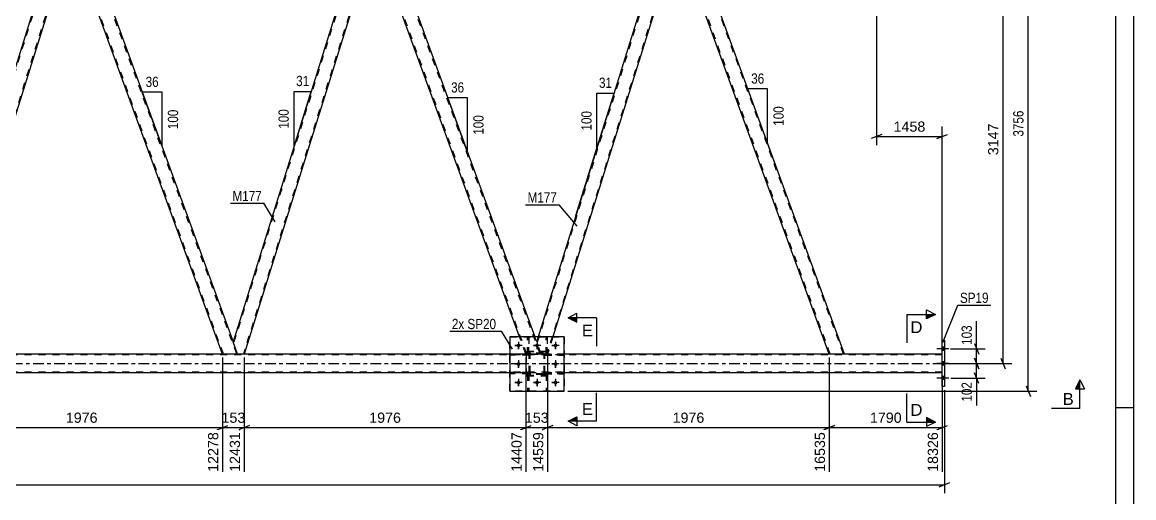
# Model space of a CAD drawing. Header units: millimetres. Extents: x 0 to 841, y 0 to 594.
# Drawn here: x 529.1 to 841, y 272.7 to 406.3 of the extents above; entities that cross this region are included whole.
import ezdxf

# ---------------------------------------------------------------- set-up
doc = ezdxf.new("R2010")
doc.units = ezdxf.units.MM
doc.linetypes.add('DXK_LINE_DOT2', pattern=[3.9198, 1.9599, -1.9599])
doc.linetypes.add('DXK_LINE_DOT3', pattern=[5.9187, 2.979, -0.9799, 0.9799, -0.9799])
doc.styles.add('Arial', font='ARIAL.TTF', dxfattribs={"height": 0.2})
doc.styles.add('Arial Narrow', font='ARIALN.TTF', dxfattribs={"height": 0.2})

# ---------------------------------------------------------------- blocks, each defined once
blk = doc.blocks.new('Unknown-318892622-1113')
at = {"color": 5, "linetype": 'Continuous'}
for p, q in [((841, 0), (841, 594)), ((836, 5), (836, 589)), ((841, 298), (836, 298))]:
    blk.add_line(p, q, dxfattribs=at)
blk = doc.blocks.new('Part-318892622-4870 - 4655')
at = {"color": 7, "linetype": 'DXK_LINE_DOT2'}
for p, q in [((671.36, 313.04), (665.96, 313.04)), ((665.96, 312.72), (665.96, 313.04)), ((671.36, 312.72), (665.96, 312.72)), ((670.76, 312.72), (670.76, 313.04)), ((671.36, 313.04), (671.36, 312.72))]:
    blk.add_line(p, q, dxfattribs=at)
blk = doc.blocks.new('Part-318892622-4727 - 4655')
at = {"color": 2, "linetype": 'Continuous'}
for p, q in [((624.98, 434.28), (588.28, 316.53)), ((626.3, 434.28), (624.98, 434.28)), ((626.3, 434.28), (627.85, 430.03)), ((627.85, 430.03), (591.39, 313.06)), ((589.54, 313.06), (588.28, 316.53))]:
    blk.add_line(p, q, dxfattribs=at)
at = {"color": 7, "linetype": 'DXK_LINE_DOT2'}
for p, q in [((625.23, 434.28), (588.41, 316.16)), ((627.71, 430.4), (591.14, 313.06)), ((591.39, 313.06), (589.54, 313.06))]:
    blk.add_line(p, q, dxfattribs=at)
blk = doc.blocks.new('Part-318892622-4880 - 4655')
at = {"color": 2, "linetype": 'Continuous'}
for p, q in [((676.11, 317.88), (676.11, 317.88)), ((676.43, 317.88), (676.11, 317.88)), ((676.43, 317.88), (676.43, 317.88))]:
    blk.add_line(p, q, dxfattribs=at)
at = {"color": 7, "linetype": 'DXK_LINE_DOT2'}
for p, q in [((676.11, 313.04), (676.11, 317.88)), ((676.43, 313.04), (676.43, 317.88)), ((676.11, 313.64), (676.43, 313.64)), ((676.43, 313.04), (676.11, 313.04))]:
    blk.add_line(p, q, dxfattribs=at)
blk = doc.blocks.new('Part-318892622-4703 - 4655')
at = {"color": 2, "linetype": 'Continuous'}
for p, q in [((787.26, 303.92), (787.26, 316.92)), ((787.26, 316.92), (787.9, 316.92)), ((787.9, 316.92), (787.9, 303.92)), ((787.9, 303.92), (787.26, 303.92))]:
    blk.add_line(p, q, dxfattribs=at)
blk = doc.blocks.new('Part-318892622-4713 - 4655')
at = {"color": 2, "linetype": 'Continuous'}
for p, q in [((630.56, 434.28), (626.3, 434.28)), ((630.56, 434.28), (672.92, 317.88)), ((668.67, 317.88), (627.85, 430.03))]:
    blk.add_line(p, q, dxfattribs=at)
at = {"color": 7, "linetype": 'DXK_LINE_DOT2'}
for p, q in [((626.3, 434.28), (627.85, 430.03)), ((670.68, 313.06), (626.55, 434.28)), ((626.55, 434.28), (626.57, 434.28)), ((674.42, 313.06), (630.3, 434.28)), ((670.42, 313.06), (668.67, 317.88)), ((674.68, 313.06), (672.92, 317.88)), ((674.68, 313.06), (670.42, 313.06))]:
    blk.add_line(p, q, dxfattribs=at)
blk = doc.blocks.new('Part-318892622-4718 - 4655')
at = {"color": 7, "linetype": 'DXK_LINE_DOT2'}
for p, q in [((715.69, 434.28), (711.43, 434.28)), ((712.98, 430.03), (711.43, 434.28)), ((755.81, 313.06), (711.69, 434.28)), ((759.56, 313.06), (715.44, 434.28)), ((715.84, 433.88), (715.69, 434.28)), ((759.81, 313.06), (755.55, 313.06))]:
    blk.add_line(p, q, dxfattribs=at)
at = {"color": 2, "linetype": 'Continuous'}
for p, q in [((759.81, 313.06), (715.84, 433.88)), ((755.55, 313.06), (712.98, 430.03))]:
    blk.add_line(p, q, dxfattribs=at)
blk = doc.blocks.new('Part-318892622-4732 - 4655')
at = {"color": 7, "linetype": 'DXK_LINE_DOT2'}
for p, q in [((710.37, 434.28), (673.55, 316.16)), ((710.43, 434.28), (710.41, 434.28)), ((710.41, 434.28), (710.44, 434.28)), ((711.43, 434.28), (710.41, 434.28)), ((711.58, 433.88), (711.43, 434.28)), ((712.85, 430.4), (676.27, 313.06)), ((673.83, 317.88), (673.41, 316.53)), ((674.68, 313.06), (673.41, 316.53)), ((678.02, 317.88), (676.52, 313.06)), ((676.52, 313.06), (674.68, 313.06))]:
    blk.add_line(p, q, dxfattribs=at)
at = {"color": 2, "linetype": 'Continuous'}
for p, q in [((710.12, 434.28), (673.83, 317.88)), ((710.15, 434.28), (710.12, 434.28)), ((710.41, 434.28), (710.15, 434.28)), ((711.58, 433.88), (712.98, 430.03)), ((712.98, 430.03), (678.02, 317.88))]:
    blk.add_line(p, q, dxfattribs=at)
blk = doc.blocks.new('Part-318892622-4868 - 4655')
at = {"color": 7, "linetype": 'DXK_LINE_DOT2'}
for p, q in [((681.16, 307.84), (675.76, 307.84)), ((675.76, 307.84), (675.76, 307.52)), ((675.76, 307.52), (681.16, 307.52)), ((676.36, 307.52), (676.36, 307.84)), ((681.16, 307.52), (681.16, 307.84))]:
    blk.add_line(p, q, dxfattribs=at)
blk = doc.blocks.new('Part-318892622-4866 - 4655')
at = {"color": 7, "linetype": 'DXK_LINE_DOT2'}
for p, q in [((671.36, 307.84), (665.96, 307.84)), ((665.96, 307.84), (665.96, 307.52)), ((671.36, 307.52), (665.96, 307.52)), ((670.76, 307.52), (670.76, 307.84)), ((671.36, 307.52), (671.36, 307.84))]:
    blk.add_line(p, q, dxfattribs=at)
blk = doc.blocks.new('Part-318892622-4764 - 4655')
at = {"color": 7, "linetype": 'DXK_LINE_DOT2'}
for p, q in [((540.1, 434.28), (503.28, 316.16)), ((542.58, 430.4), (506, 313.06)), ((503.56, 317.88), (503.15, 316.53)), ((504.41, 313.06), (503.15, 316.53)), ((507.75, 317.88), (506.25, 313.06)), ((506.25, 313.06), (504.41, 313.06))]:
    blk.add_line(p, q, dxfattribs=at)
at = {"color": 2, "linetype": 'Continuous'}
for p, q in [((539.85, 434.28), (503.56, 317.88)), ((541.17, 434.28), (539.85, 434.28)), ((542.71, 430.03), (541.17, 434.28)), ((542.71, 430.03), (507.75, 317.88))]:
    blk.add_line(p, q, dxfattribs=at)
blk = doc.blocks.new('Part-318892622-4806 - 4655')
at = {"color": 2, "linetype": 'Continuous'}
for p, q in [((545.42, 434.28), (541.17, 434.28)), ((545.42, 434.28), (588.28, 316.53)), ((585.29, 313.06), (542.71, 430.03))]:
    blk.add_line(p, q, dxfattribs=at)
at = {"color": 7, "linetype": 'DXK_LINE_DOT2'}
for p, q in [((541.17, 434.28), (542.71, 430.03)), ((585.54, 313.06), (541.42, 434.28)), ((541.42, 434.28), (541.44, 434.28)), ((589.29, 313.06), (545.17, 434.28)), ((589.54, 313.06), (588.28, 316.53)), ((589.54, 313.06), (585.29, 313.06))]:
    blk.add_line(p, q, dxfattribs=at)
blk = doc.blocks.new('Bolt-318892622-4811 - 4655')
at = {"color": 1, "linetype": 'Continuous'}
for p, q in [((667.32, 315.48), (668.01, 315.48)), ((668.36, 316.52), (668.36, 315.83)), ((668.36, 314.44), (668.36, 315.13)), ((669.4, 315.48), (668.71, 315.48)), ((672.52, 315.48), (673.21, 315.48)), ((673.56, 316.52), (673.56, 315.83)), ((673.56, 314.44), (673.56, 315.13)), ((674.6, 315.48), (673.91, 315.48)), ((677.72, 315.48), (678.41, 315.48)), ((678.76, 316.52), (678.76, 315.83)), ((678.76, 314.44), (678.76, 315.13)), ((679.8, 315.48), (679.11, 315.48)), ((667.32, 310.28), (668.01, 310.28)), ((668.36, 311.32), (668.36, 310.63)), ((668.36, 309.24), (668.36, 309.93)), ((669.4, 310.28), (668.71, 310.28)), ((677.72, 310.28), (678.41, 310.28)), ((678.76, 311.32), (678.76, 310.63)), ((678.76, 309.24), (678.76, 309.93)), ((679.8, 310.28), (679.11, 310.28)), ((668.36, 306.12), (668.36, 305.43)), ((673.56, 306.12), (673.56, 305.43)), ((678.76, 306.12), (678.76, 305.43)), ((667.32, 305.08), (668.01, 305.08)), ((668.36, 304.04), (668.36, 304.73)), ((669.4, 305.08), (668.71, 305.08)), ((672.52, 305.08), (673.21, 305.08)), ((673.56, 304.04), (673.56, 304.73)), ((674.6, 305.08), (673.91, 305.08)), ((677.72, 305.08), (678.41, 305.08)), ((678.76, 304.04), (678.76, 304.73)), ((679.8, 305.08), (679.11, 305.08))]:
    blk.add_line(p, q, dxfattribs=at)
blk = doc.blocks.new('Bolt-318892622-4812 - 4655')
at = {"linetype": 'Continuous'}
for points in [[(668.88, 315.48, -1), (667.84, 315.48, -1)], [(674.08, 315.48, -1), (673.04, 315.48, -1)], [(679.28, 315.48, -1), (678.24, 315.48, -1)], [(668.88, 310.28, -1), (667.84, 310.28, -1)], [(679.28, 310.28, -1), (678.24, 310.28, -1)], [(668.88, 305.08, -1), (667.84, 305.08, -1)], [(674.08, 305.08, -1), (673.04, 305.08, -1)], [(679.28, 305.08, -1), (678.24, 305.08, -1)]]:
    blk.add_hatch(color=1, dxfattribs=at).paths.add_polyline_path(points)
at = {"color": 1, "linetype": 'Continuous'}
for p, q in [((669.4, 315.48), (667.32, 315.48)), ((668.36, 316.52), (668.36, 314.44)), ((674.6, 315.48), (672.52, 315.48)), ((673.56, 316.52), (673.56, 314.44)), ((679.8, 315.48), (677.72, 315.48)), ((678.76, 316.52), (678.76, 314.44)), ((669.4, 310.28), (667.32, 310.28)), ((668.36, 311.32), (668.36, 309.24)), ((679.8, 310.28), (677.72, 310.28)), ((678.76, 311.32), (678.76, 309.24)), ((668.36, 306.12), (668.36, 304.04)), ((673.56, 306.12), (673.56, 304.04)), ((678.76, 306.12), (678.76, 304.04)), ((669.4, 305.08), (667.32, 305.08)), ((674.6, 305.08), (672.52, 305.08)), ((679.8, 305.08), (677.72, 305.08))]:
    blk.add_line(p, q, dxfattribs=at)
blk = doc.blocks.new('Part-318892622-4832 - 4655')
at = {"color": 7, "linetype": 'DXK_LINE_DOT2'}
for p, q in [((671.36, 312.8), (671.4, 312.98)), ((671.4, 312.98), (671.36, 312.8)), ((671.36, 307.76), (671.36, 312.8)), ((671.6, 312.8), (671.62, 312.89)), ((671.6, 307.76), (671.6, 312.8)), ((671.62, 312.89), (671.67, 312.97)), ((671.66, 313.24), (671.84, 313.28)), ((671.84, 313.28), (671.66, 313.24)), ((671.67, 312.97), (671.75, 313.02)), ((671.75, 313.02), (671.84, 313.04)), ((675.28, 313.28), (671.84, 313.28)), ((671.84, 313.04), (675.28, 313.04)), ((675.28, 313.28), (675.46, 313.24)), ((675.46, 313.24), (675.28, 313.28)), ((675.28, 313.04), (675.37, 313.02)), ((675.37, 313.02), (675.45, 312.97)), ((675.45, 312.97), (675.5, 312.89)), ((675.5, 312.89), (675.52, 312.8)), ((675.52, 307.76), (675.52, 312.8)), ((675.72, 312.98), (675.76, 312.8)), ((675.76, 312.8), (675.72, 312.98)), ((675.76, 307.76), (675.76, 312.8)), ((671.4, 307.58), (671.36, 307.76)), ((671.36, 307.76), (671.4, 307.58)), ((671.62, 307.67), (671.6, 307.76)), ((671.67, 307.59), (671.62, 307.67)), ((671.84, 307.28), (671.66, 307.32)), ((671.66, 307.32), (671.84, 307.28)), ((671.75, 307.54), (671.67, 307.59)), ((671.84, 307.52), (671.75, 307.54)), ((675.28, 307.52), (671.84, 307.52)), ((675.28, 307.28), (671.84, 307.28)), ((675.37, 307.54), (675.28, 307.52)), ((675.46, 307.32), (675.28, 307.28)), ((675.28, 307.28), (675.46, 307.32)), ((675.45, 307.59), (675.37, 307.54)), ((675.5, 307.67), (675.45, 307.59)), ((675.52, 307.76), (675.5, 307.67)), ((675.76, 307.76), (675.72, 307.58)), ((675.72, 307.58), (675.76, 307.76))]:
    blk.add_line(p, q, dxfattribs=at)
at = {"color": 7, "linetype": 'DXK_LINE_DOT3'}
blk.add_line((673.56, 310.28), (673.56, 310.28), dxfattribs=at)
at = {"color": 7, "linetype": 'DXK_LINE_DOT2'}
for centre, start, end in [((671.84, 312.8), 112.5, 157.5), ((671.84, 312.8), 112.5, 157.5), ((675.28, 312.8), 22.5, 67.5), ((675.28, 312.8), 22.5, 67.5), ((671.84, 307.76), 202.5, 247.5), ((671.84, 307.76), 202.5, 247.5), ((675.28, 307.76), 292.5, 337.5), ((675.28, 307.76), 292.5, 337.5)]:
    blk.add_arc(centre, 0.48, start, end, dxfattribs=at)
blk = doc.blocks.new('Part-318892622-4838 - 4655')
at = {"color": 7, "linetype": 'DXK_LINE_DOT2'}
for p, q in [((676.56, 313.81), (670.56, 313.81)), ((670.56, 307.01), (670.56, 313.81)), ((676.56, 307.01), (676.56, 313.81)), ((676.56, 307.01), (670.56, 307.01))]:
    blk.add_line(p, q, dxfattribs=at)
blk = doc.blocks.new('Part-318892622-4839 - 4655')
at = {"color": 7, "linetype": 'DXK_LINE_DOT2'}
for p, q in [((671.36, 312.8), (671.37, 312.82)), ((671.37, 312.82), (671.36, 312.8)), ((671.36, 307.76), (671.36, 312.8)), ((671.37, 312.82), (671.4, 312.98)), ((671.4, 312.98), (671.37, 312.82)), ((671.6, 312.8), (671.62, 312.89)), ((671.61, 312.82), (671.6, 312.8)), ((671.6, 307.76), (671.6, 312.8)), ((671.62, 312.89), (671.67, 312.97)), ((671.66, 313.24), (671.84, 313.28)), ((671.84, 313.28), (671.66, 313.24)), ((671.67, 312.97), (671.75, 313.02)), ((671.75, 313.02), (671.84, 313.04)), ((675.28, 313.28), (671.84, 313.28)), ((671.84, 313.04), (675.28, 313.04)), ((675.28, 313.28), (675.46, 313.24)), ((675.46, 313.24), (675.28, 313.28)), ((675.28, 313.04), (675.37, 313.02)), ((675.37, 313.02), (675.45, 312.97)), ((675.45, 312.97), (675.5, 312.89)), ((675.52, 312.8), (675.5, 312.89)), ((675.52, 312.82), (675.52, 312.8)), ((675.52, 307.76), (675.52, 312.8)), ((675.72, 312.98), (675.76, 312.82)), ((675.76, 312.82), (675.72, 312.98)), ((675.76, 312.82), (675.76, 312.8)), ((675.76, 312.8), (675.76, 312.82)), ((675.76, 307.76), (675.76, 312.8)), ((671.4, 307.58), (671.36, 307.76)), ((671.36, 307.76), (671.4, 307.58)), ((671.62, 307.67), (671.6, 307.76)), ((671.67, 307.59), (671.62, 307.67)), ((671.84, 307.28), (671.66, 307.32)), ((671.66, 307.32), (671.84, 307.28)), ((671.75, 307.54), (671.67, 307.59)), ((671.84, 307.52), (671.75, 307.54)), ((675.28, 307.52), (671.84, 307.52)), ((675.28, 307.28), (671.84, 307.28)), ((675.37, 307.54), (675.28, 307.52)), ((675.46, 307.32), (675.28, 307.28)), ((675.28, 307.28), (675.46, 307.32)), ((675.45, 307.59), (675.37, 307.54)), ((675.5, 307.67), (675.45, 307.59)), ((675.52, 307.76), (675.5, 307.67)), ((675.76, 307.76), (675.72, 307.58)), ((675.72, 307.58), (675.76, 307.76))]:
    blk.add_line(p, q, dxfattribs=at)
at = {"color": 7, "linetype": 'DXK_LINE_DOT3'}
blk.add_line((673.56, 310.28), (673.56, 310.28), dxfattribs=at)
at = {"color": 7, "linetype": 'DXK_LINE_DOT2'}
for centre, start, end in [((671.84, 312.8), 112.5, 157.5), ((671.84, 312.8), 112.5, 157.5), ((675.28, 312.8), 22.5, 67.5), ((675.28, 312.8), 22.5, 67.5), ((671.84, 307.76), 202.5, 247.5), ((671.84, 307.76), 202.5, 247.5), ((675.28, 307.76), 292.5, 337.5), ((675.28, 307.76), 292.5, 337.5)]:
    blk.add_arc(centre, 0.48, start, end, dxfattribs=at)
blk = doc.blocks.new('Part-318892622-4840 - 4655')
at = {"color": 7, "linetype": 'DXK_LINE_DOT2'}
for p, q in [((670.91, 307.52), (671.23, 307.52)), ((670.91, 307.52), (670.91, 302.68)), ((670.91, 306.92), (671.23, 306.92)), ((671.23, 307.52), (671.23, 302.68)), ((671.23, 302.68), (670.91, 302.68))]:
    blk.add_line(p, q, dxfattribs=at)
blk = doc.blocks.new('Part-318892622-4841 - 4655')
at = {"color": 7, "linetype": 'DXK_LINE_DOT2'}
for p, q in [((676.11, 307.52), (676.43, 307.52)), ((676.11, 307.52), (676.11, 302.68)), ((676.11, 306.92), (676.43, 306.92)), ((676.43, 307.52), (676.43, 302.68)), ((676.43, 302.68), (676.11, 302.68))]:
    blk.add_line(p, q, dxfattribs=at)
blk = doc.blocks.new('Part-318892622-4843 - 4655')
at = {"color": 7, "linetype": 'DXK_LINE_DOT2'}
for p, q in [((675.76, 307.52), (675.76, 307.84)), ((675.76, 307.84), (681.16, 307.84)), ((681.16, 307.52), (675.76, 307.52)), ((676.36, 307.52), (676.36, 307.84)), ((681.16, 307.84), (681.16, 307.52))]:
    blk.add_line(p, q, dxfattribs=at)
blk = doc.blocks.new('Part-318892622-4844 - 4655')
at = {"color": 7, "linetype": 'DXK_LINE_DOT2'}
for p, q in [((675.76, 312.72), (675.76, 313.04)), ((675.76, 313.04), (681.16, 313.04)), ((681.16, 312.72), (675.76, 312.72)), ((676.36, 312.72), (676.36, 313.04)), ((681.16, 313.04), (681.16, 312.72))]:
    blk.add_line(p, q, dxfattribs=at)
blk = doc.blocks.new('Part-318892622-4849 - 4655')
at = {"color": 7, "linetype": 'DXK_LINE_DOT2'}
for p, q in [((665.96, 302.68), (665.96, 317.88)), ((665.96, 317.88), (681.16, 317.88)), ((681.16, 317.88), (681.16, 302.68)), ((681.16, 302.68), (665.96, 302.68))]:
    blk.add_line(p, q, dxfattribs=at)
blk = doc.blocks.new('Part-318892622-4854 - 4655')
at = {"color": 2, "linetype": 'Continuous'}
for p, q in [((681.16, 317.88), (665.96, 317.88)), ((665.96, 317.88), (665.96, 302.68)), ((681.16, 302.68), (681.16, 317.88)), ((665.96, 302.68), (681.16, 302.68))]:
    blk.add_line(p, q, dxfattribs=at)
blk = doc.blocks.new('Part-318892622-4865 - 4655')
at = {"color": 7, "linetype": 'DXK_LINE_DOT2'}
for p, q in [((676.11, 313.04), (676.11, 317.88)), ((676.11, 317.88), (676.43, 317.88)), ((676.43, 317.88), (676.43, 313.04)), ((676.11, 313.64), (676.43, 313.64)), ((676.43, 313.04), (676.11, 313.04))]:
    blk.add_line(p, q, dxfattribs=at)
blk = doc.blocks.new('Part-318892622-4867 - 4655')
at = {"color": 7, "linetype": 'DXK_LINE_DOT2'}
for p, q in [((671.36, 313.04), (665.96, 313.04)), ((665.96, 313.04), (665.96, 312.72)), ((671.36, 312.72), (665.96, 312.72)), ((670.76, 312.72), (670.76, 313.04)), ((671.36, 312.72), (671.36, 313.04))]:
    blk.add_line(p, q, dxfattribs=at)
blk = doc.blocks.new('Part-318892622-4869 - 4655')
at = {"color": 7, "linetype": 'DXK_LINE_DOT2'}
for p, q in [((681.16, 313.04), (675.76, 313.04)), ((675.76, 313.04), (675.76, 312.72)), ((675.76, 312.72), (681.16, 312.72)), ((676.36, 312.72), (676.36, 313.04)), ((681.16, 312.72), (681.16, 313.04))]:
    blk.add_line(p, q, dxfattribs=at)
blk = doc.blocks.new('Bolt-318892622-4873 - 4655')
at = {"linetype": 'Continuous'}
for points in [[(787.9, 314.08), (787.9, 314.96), (787.26, 314.96), (787.26, 314.08)], [(787.9, 314.08), (787.9, 314.96), (787.26, 314.96), (787.26, 314.08)], [(787.9, 314.08), (787.9, 314.96), (787.26, 314.96), (787.26, 314.08)], [(787.9, 309.96), (787.9, 310.84), (787.26, 310.84), (787.26, 309.96)], [(787.9, 309.96), (787.9, 310.84), (787.26, 310.84), (787.26, 309.96)], [(787.9, 305.88), (787.9, 306.76), (787.26, 306.76), (787.26, 305.88)], [(787.9, 305.88), (787.9, 306.76), (787.26, 306.76), (787.26, 305.88)], [(787.9, 305.88), (787.9, 306.76), (787.26, 306.76), (787.26, 305.88)]]:
    blk.add_hatch(color=1, dxfattribs=at).paths.add_polyline_path(points)
at = {"color": 1, "linetype": 'Continuous'}
for p, q in [((789.06, 314.52), (785.74, 314.52)), ((789.06, 314.52), (785.74, 314.52)), ((789.06, 314.52), (785.74, 314.52)), ((787.9, 314.96), (787.26, 314.96)), ((787.9, 314.96), (787.26, 314.96)), ((787.9, 314.96), (787.26, 314.96)), ((787.9, 314.08), (787.26, 314.08)), ((787.9, 314.08), (787.26, 314.08)), ((787.9, 314.08), (787.26, 314.08)), ((789.06, 310.4), (785.74, 310.4)), ((789.06, 310.4), (785.74, 310.4)), ((787.9, 310.84), (787.26, 310.84)), ((787.9, 310.84), (787.26, 310.84)), ((787.9, 309.96), (787.26, 309.96)), ((787.9, 309.96), (787.26, 309.96)), ((789.06, 306.32), (785.74, 306.32)), ((789.06, 306.32), (785.74, 306.32)), ((789.06, 306.32), (785.74, 306.32)), ((787.9, 306.76), (787.26, 306.76)), ((787.9, 306.76), (787.26, 306.76)), ((787.9, 306.76), (787.26, 306.76)), ((787.9, 305.88), (787.26, 305.88)), ((787.9, 305.88), (787.26, 305.88)), ((787.9, 305.88), (787.26, 305.88))]:
    blk.add_line(p, q, dxfattribs=at)
blk = doc.blocks.new('Part-318892622-4876 - 4655')
at = {"color": 7, "linetype": 'DXK_LINE_DOT2'}
for p, q in [((670.91, 313.04), (670.91, 317.88)), ((670.91, 317.88), (671.23, 317.88)), ((671.23, 317.88), (671.23, 313.04)), ((670.91, 313.64), (671.23, 313.64)), ((671.23, 313.04), (670.91, 313.04))]:
    blk.add_line(p, q, dxfattribs=at)
blk = doc.blocks.new('Part-318892622-4877 - 4655')
at = {"color": 7, "linetype": 'DXK_LINE_DOT2'}
for p, q in [((671.23, 307.52), (670.91, 307.52)), ((670.91, 307.52), (670.91, 302.68)), ((670.91, 306.92), (671.23, 306.92)), ((671.23, 307.52), (671.23, 302.68)), ((670.91, 302.68), (671.23, 302.68))]:
    blk.add_line(p, q, dxfattribs=at)
blk = doc.blocks.new('Part-318892622-4878 - 4655')
at = {"color": 7, "linetype": 'DXK_LINE_DOT2'}
for p, q in [((676.43, 307.52), (676.11, 307.52)), ((676.11, 307.52), (676.11, 302.68)), ((676.11, 306.92), (676.43, 306.92)), ((676.43, 307.52), (676.43, 302.68)), ((676.11, 302.68), (676.43, 302.68))]:
    blk.add_line(p, q, dxfattribs=at)
blk = doc.blocks.new('Part-318892622-4879 - 4655')
at = {"color": 2, "linetype": 'Continuous'}
for p, q in [((670.91, 317.88), (670.91, 317.88)), ((671.23, 317.88), (670.91, 317.88)), ((671.23, 317.88), (671.23, 317.88))]:
    blk.add_line(p, q, dxfattribs=at)
at = {"color": 7, "linetype": 'DXK_LINE_DOT2'}
for p, q in [((670.91, 313.04), (670.91, 317.88)), ((671.23, 313.04), (671.23, 317.88)), ((670.91, 313.64), (671.23, 313.64)), ((671.23, 313.04), (670.91, 313.04))]:
    blk.add_line(p, q, dxfattribs=at)
blk = doc.blocks.new('Part-318892622-4881 - 4655')
at = {"color": 7, "linetype": 'DXK_LINE_DOT2'}
for p, q in [((671.36, 307.84), (665.96, 307.84)), ((665.96, 307.52), (665.96, 307.84)), ((671.36, 307.52), (665.96, 307.52)), ((670.76, 307.52), (670.76, 307.84)), ((671.36, 307.84), (671.36, 307.52))]:
    blk.add_line(p, q, dxfattribs=at)
blk = doc.blocks.new('Part-318892622-5034 - 4655')
at = {"color": 7, "linetype": 'DXK_LINE_DOT2'}
for p, q in [((778.64, 312.82), (94.15, 312.82)), ((681.16, 313.06), (665.96, 313.06)), ((787.26, 312.82), (778.74, 312.82)), ((787.26, 307.78), (787.26, 313.06)), ((778.64, 308.02), (94.15, 308.02)), ((681.16, 307.78), (665.96, 307.78)), ((787.26, 308.02), (778.74, 308.02))]:
    blk.add_line(p, q, dxfattribs=at)
at = {"color": 2, "linetype": 'Continuous'}
for p, q in [((665.96, 313.06), (510.89, 313.06)), ((778.64, 313.06), (681.16, 313.06)), ((787.26, 313.06), (778.74, 313.06)), ((665.96, 307.78), (510.89, 307.78)), ((778.64, 307.78), (681.16, 307.78)), ((787.26, 307.78), (778.74, 307.78))]:
    blk.add_line(p, q, dxfattribs=at)
at = {"color": 7, "linetype": 'DXK_LINE_DOT3'}
for p, q in [((94.15, 310.42), (778.64, 310.42)), ((778.74, 310.42), (787.26, 310.42))]:
    blk.add_line(p, q, dxfattribs=at)
blk = doc.blocks.new('Part-318892622-5035 - 4655')
at = {"color": 7, "linetype": 'DXK_LINE_DOT2'}
for p, q in [((676.56, 313.68), (670.56, 313.68)), ((670.56, 306.88), (670.56, 313.68)), ((676.56, 306.88), (676.56, 313.68)), ((676.56, 306.88), (670.56, 306.88))]:
    blk.add_line(p, q, dxfattribs=at)
blk = doc.blocks.new('AngleDimension-318892622-15437 - 4655')
at = {"color": 7, "linetype": 'Continuous'}
for p, q in [((654.03, 385.02), (648.49, 385.02)), ((654.03, 369.8), (648.49, 385.02)), ((654.03, 369.8), (654.03, 385.02)), ((654.53, 368.43), (654.03, 369.8))]:
    blk.add_line(p, q, dxfattribs=at)
at = {"color": 0}
for points in [[(653.69, 385.92), (653.69, 390.12), (648.83, 390.12), (648.83, 385.92)], [(659.13, 380.75), (654.93, 380.75), (654.93, 374.07), (659.13, 374.07)]]:
    blk.add_wipeout(points, dxfattribs=at)
at = {"color": 3, "style": 'Arial Narrow'}
blk.add_text('36', height=2.863, dxfattribs=at).set_placement((649.43, 386.52))
blk.add_text('100', height=2.863, rotation=90.0002, dxfattribs=at).set_placement((658.53, 374.67))
blk = doc.blocks.new('StraightDimension-318892622-5815 - 4655')
at = {"color": 7, "linetype": 'Continuous'}
for p, q in [((670.42, 312.06), (670.42, 279.99)), ((676.52, 312.06), (676.52, 279.99)), ((668.92, 291.81), (671.92, 293.01)), ((670.42, 292.41), (676.52, 292.41)), ((678.02, 293.01), (675.02, 291.81))]:
    blk.add_line(p, q, dxfattribs=at)
at = {"color": 0}
blk.add_wipeout([(677.41, 293.16), (677.41, 297.36), (669.54, 297.36), (669.54, 293.16)], dxfattribs=at)
at = {"color": 3, "style": 'Arial'}
blk.add_text('153', height=2.865, dxfattribs=at).set_placement((670.14, 293.76))
at = {"color": 0, "linetype": 'Continuous'}
blk.add_wipeout([(675.92, 291.71), (671.72, 291.71), (671.72, 279.39), (675.92, 279.39)], dxfattribs=at)
at = {"color": 3, "linetype": 'Continuous', "style": 'Arial'}
blk.add_text('14559', height=2.865, rotation=90.0002, dxfattribs=at).set_placement((675.32, 279.99))
blk = doc.blocks.new('StraightDimension-318892622-5859 - 4655')
at = {"color": 7, "linetype": 'Continuous'}
for p, q in [((585.29, 312.06), (585.29, 279.99)), ((591.39, 312.06), (591.39, 279.99)), ((583.79, 291.81), (586.79, 293.01)), ((585.29, 292.41), (591.39, 292.41)), ((592.89, 293.01), (589.89, 291.81))]:
    blk.add_line(p, q, dxfattribs=at)
at = {"color": 0}
blk.add_wipeout([(592.27, 293.16), (592.27, 297.36), (584.4, 297.36), (584.4, 293.16)], dxfattribs=at)
at = {"color": 3, "style": 'Arial'}
blk.add_text('153', height=2.865, dxfattribs=at).set_placement((585, 293.76))
at = {"color": 0, "linetype": 'Continuous'}
blk.add_wipeout([(590.79, 291.71), (586.59, 291.71), (586.59, 279.39), (590.79, 279.39)], dxfattribs=at)
at = {"color": 3, "linetype": 'Continuous', "style": 'Arial'}
blk.add_text('12431', height=2.865, rotation=90.0002, dxfattribs=at).set_placement((590.19, 279.99))
blk = doc.blocks.new('StraightDimension-318892622-5780 - 4655')
at = {"color": 7, "linetype": 'Continuous'}
for p, q in [((755.55, 312.06), (755.55, 279.99)), ((787.26, 306.78), (787.26, 279.99)), ((757.05, 293.01), (754.05, 291.81)), ((755.55, 292.41), (787.26, 292.41)), ((785.76, 291.81), (788.76, 293.01))]:
    blk.add_line(p, q, dxfattribs=at)
at = {"color": 0}
blk.add_wipeout([(776.45, 293.16), (776.45, 297.36), (766.36, 297.36), (766.36, 293.16)], dxfattribs=at)
at = {"color": 0, "linetype": 'Continuous'}
blk.add_wipeout([(786.66, 291.71), (782.46, 291.71), (782.46, 279.39), (786.66, 279.39)], dxfattribs=at)
at = {"color": 3, "style": 'Arial'}
blk.add_text('1790', height=2.865, dxfattribs=at).set_placement((766.96, 293.76))
at = {"color": 3, "linetype": 'Continuous', "style": 'Arial'}
blk.add_text('18326', height=2.865, rotation=90.0002, dxfattribs=at).set_placement((786.06, 279.99))
blk = doc.blocks.new('StraightDimension-318892622-5732 - 4655')
at = {"color": 7, "linetype": 'Continuous'}
for p, q in [((789.65, 310.4), (799.3, 310.4)), ((796.3, 311.9), (797.5, 308.9)), ((796.9, 306.32), (796.9, 310.4)), ((789.65, 306.32), (799.3, 306.32)), ((797.5, 304.82), (796.3, 307.82))]:
    blk.add_line(p, q, dxfattribs=at)
at = {"color": 0}
blk.add_wipeout([(796.15, 305.8), (791.95, 305.8), (791.95, 299.11), (796.15, 299.11)], dxfattribs=at)
at = {"color": 7, "linetype": 'Continuous'}
blk.add_line((796.9, 306.32), (796.9, 298.59), dxfattribs=at)
blk.add_line((796.9, 306.32), (796.9, 298.59), dxfattribs=at)
at = {"color": 3, "style": 'Arial Narrow'}
blk.add_text('102', height=2.863, rotation=90.0002, dxfattribs=at).set_placement((795.55, 299.71))
blk = doc.blocks.new('AngleDimension-318892622-5173 - 4655')
at = {"color": 7, "linetype": 'Continuous'}
for p, q in [((690.35, 386.33), (695.17, 386.33)), ((690.35, 370.86), (695.17, 386.33)), ((690.35, 370.86), (690.35, 386.33)), ((684.47, 351.99), (690.35, 370.86))]:
    blk.add_line(p, q, dxfattribs=at)
at = {"color": 0}
for points in [[(695.19, 387.23), (695.19, 391.43), (690.33, 391.43), (690.33, 387.23)], [(689.45, 381.94), (685.25, 381.94), (685.25, 375.25), (689.45, 375.25)]]:
    blk.add_wipeout(points, dxfattribs=at)
at = {"color": 3, "style": 'Arial Narrow'}
blk.add_text('31', height=2.863, dxfattribs=at).set_placement((690.93, 387.83))
blk.add_text('100', height=2.863, rotation=90.0002, dxfattribs=at).set_placement((688.85, 375.85))
blk = doc.blocks.new('StraightDimension-318892622-15107 - 4655')
at = {"color": 7, "linetype": 'Continuous'}
for p, q in [((804.94, 434.78), (803.74, 437.78)), ((769.84, 436.28), (806.74, 436.28)), ((804.34, 310.42), (804.34, 436.28)), ((803.74, 311.92), (804.94, 308.92)), ((788.26, 310.42), (806.74, 310.42))]:
    blk.add_line(p, q, dxfattribs=at)
at = {"color": 0}
blk.add_wipeout([(803.59, 378.4), (799.39, 378.4), (799.39, 368.31), (803.59, 368.31)], dxfattribs=at)
at = {"color": 3, "style": 'Arial'}
blk.add_text('3147', height=2.865, rotation=90.0002, dxfattribs=at).set_placement((802.99, 368.91))
blk = doc.blocks.new('StraightDimension-318892622-5692 - 4655')
at = {"color": 7, "linetype": 'Continuous'}
for p, q in [((787.9, 302.92), (787.9, 273.98)), ((49.87, 276.38), (787.9, 276.38)), ((786.4, 275.78), (789.4, 276.98))]:
    blk.add_line(p, q, dxfattribs=at)
blk = doc.blocks.new('StraightDimension-318892622-5703 - 4655')
at = {"color": 7, "linetype": 'Continuous'}
for p, q in [((767.03, 452.92), (813.79, 452.92)), ((811.99, 451.42), (810.79, 454.42)), ((811.39, 302.68), (811.39, 452.92)), ((682.16, 302.68), (813.79, 302.68)), ((810.79, 304.18), (811.99, 301.18))]:
    blk.add_line(p, q, dxfattribs=at)
at = {"color": 0}
blk.add_wipeout([(810.64, 382.06), (806.44, 382.06), (806.44, 373.54), (810.64, 373.54)], dxfattribs=at)
at = {"color": 3, "style": 'Arial Narrow'}
blk.add_text('3756', height=2.863, rotation=90.0002, dxfattribs=at).set_placement((810.04, 374.14))
blk = doc.blocks.new('StraightDimension-318892622-5717 - 4655')
at = {"color": 7, "linetype": 'Continuous'}
for p, q in [((768.84, 433.28), (768.84, 371.76)), ((770.34, 374.76), (767.34, 373.56)), ((785.76, 373.56), (788.76, 374.76)), ((787.26, 314.06), (787.26, 377.01)), ((768.84, 374.16), (787.26, 374.16))]:
    blk.add_line(p, q, dxfattribs=at)
at = {"color": 0}
blk.add_wipeout([(783.1, 374.91), (783.1, 379.11), (773, 379.11), (773, 374.91)], dxfattribs=at)
at = {"color": 3, "style": 'Arial'}
blk.add_text('1458', height=2.865, dxfattribs=at).set_placement((773.6, 375.51))
blk = doc.blocks.new('StraightDimension-318892622-5722 - 4655')
at = {"color": 7, "linetype": 'Continuous'}
for p, q in [((796.3, 316.02), (797.5, 313.02)), ((789.57, 314.52), (799.3, 314.52)), ((796.9, 310.4), (796.9, 314.52)), ((789.65, 310.4), (799.3, 310.4)), ((797.5, 308.9), (796.3, 311.9))]:
    blk.add_line(p, q, dxfattribs=at)
at = {"color": 0}
blk.add_wipeout([(796.15, 321.73), (791.95, 321.73), (791.95, 315.05), (796.15, 315.05)], dxfattribs=at)
at = {"color": 7, "linetype": 'Continuous'}
blk.add_line((796.9, 314.52), (796.9, 322.26), dxfattribs=at)
blk.add_line((796.9, 314.52), (796.9, 322.26), dxfattribs=at)
at = {"color": 3, "style": 'Arial Narrow'}
blk.add_text('103', height=2.863, rotation=90.0002, dxfattribs=at).set_placement((795.55, 315.65))
blk = doc.blocks.new('StraightDimension-318892622-5795 - 4655')
at = {"color": 7, "linetype": 'Continuous'}
for p, q in [((676.52, 312.06), (676.52, 279.99)), ((755.55, 312.06), (755.55, 279.99)), ((678.02, 293.01), (675.02, 291.81)), ((676.52, 292.41), (755.55, 292.41)), ((754.05, 291.81), (757.05, 293.01))]:
    blk.add_line(p, q, dxfattribs=at)
at = {"color": 0}
blk.add_wipeout([(721.09, 293.16), (721.09, 297.36), (710.99, 297.36), (710.99, 293.16)], dxfattribs=at)
at = {"color": 0, "linetype": 'Continuous'}
blk.add_wipeout([(754.95, 291.71), (750.75, 291.71), (750.75, 279.39), (754.95, 279.39)], dxfattribs=at)
at = {"color": 3, "style": 'Arial'}
blk.add_text('1976', height=2.865, dxfattribs=at).set_placement((711.59, 293.76))
at = {"color": 3, "linetype": 'Continuous', "style": 'Arial'}
blk.add_text('16535', height=2.865, rotation=90.0002, dxfattribs=at).set_placement((754.35, 279.99))
blk = doc.blocks.new('StraightDimension-318892622-5835 - 4655')
at = {"color": 7, "linetype": 'Continuous'}
for p, q in [((591.39, 312.06), (591.39, 279.99)), ((670.42, 312.06), (670.42, 279.99)), ((592.89, 293.01), (589.89, 291.81)), ((591.39, 292.41), (670.42, 292.41)), ((668.92, 291.81), (671.92, 293.01))]:
    blk.add_line(p, q, dxfattribs=at)
at = {"color": 0}
blk.add_wipeout([(635.95, 293.16), (635.95, 297.36), (625.86, 297.36), (625.86, 293.16)], dxfattribs=at)
at = {"color": 0, "linetype": 'Continuous'}
blk.add_wipeout([(669.82, 291.71), (665.62, 291.71), (665.62, 279.39), (669.82, 279.39)], dxfattribs=at)
at = {"color": 3, "style": 'Arial'}
blk.add_text('1976', height=2.865, dxfattribs=at).set_placement((626.46, 293.76))
at = {"color": 3, "linetype": 'Continuous', "style": 'Arial'}
blk.add_text('14407', height=2.865, rotation=90.0002, dxfattribs=at).set_placement((669.22, 279.99))
blk = doc.blocks.new('StraightDimension-318892622-5883 - 4655')
at = {"color": 7, "linetype": 'Continuous'}
for p, q in [((506.25, 312.06), (506.25, 279.99)), ((585.29, 312.06), (585.29, 279.99)), ((507.75, 293.01), (504.75, 291.81)), ((506.25, 292.41), (585.29, 292.41)), ((583.79, 291.81), (586.79, 293.01))]:
    blk.add_line(p, q, dxfattribs=at)
at = {"color": 0}
blk.add_wipeout([(550.82, 293.16), (550.82, 297.36), (540.72, 297.36), (540.72, 293.16)], dxfattribs=at)
at = {"color": 0, "linetype": 'Continuous'}
blk.add_wipeout([(584.69, 291.71), (580.49, 291.71), (580.49, 279.39), (584.69, 279.39)], dxfattribs=at)
at = {"color": 3, "style": 'Arial'}
blk.add_text('1976', height=2.865, dxfattribs=at).set_placement((541.32, 293.76))
at = {"color": 3, "linetype": 'Continuous', "style": 'Arial'}
blk.add_text('12278', height=2.865, rotation=90.0002, dxfattribs=at).set_placement((584.09, 279.99))
blk = doc.blocks.new('AngleDimension-318892622-6175 - 4655')
at = {"color": 7, "linetype": 'Continuous'}
for p, q in [((605.37, 386.83), (610.19, 386.83)), ((605.37, 371.36), (610.19, 386.83)), ((605.37, 371.36), (605.37, 386.83)), ((610.05, 386.39), (610.19, 386.83))]:
    blk.add_line(p, q, dxfattribs=at)
at = {"color": 0}
for points in [[(610.21, 387.73), (610.21, 391.93), (605.35, 391.93), (605.35, 387.73)], [(604.47, 382.44), (600.27, 382.44), (600.27, 375.75), (604.47, 375.75)]]:
    blk.add_wipeout(points, dxfattribs=at)
at = {"color": 3, "style": 'Arial Narrow'}
blk.add_text('31', height=2.863, dxfattribs=at).set_placement((605.95, 388.33))
blk.add_text('100', height=2.863, rotation=90.0002, dxfattribs=at).set_placement((603.87, 376.35))
blk = doc.blocks.new('AngleDimension-318892622-15423 - 4655')
at = {"color": 7, "linetype": 'Continuous'}
for p, q in [((567.21, 374.41), (562.78, 386.59)), ((568.32, 386.59), (562.78, 386.59)), ((568.32, 371.37), (562.78, 386.59)), ((568.32, 371.37), (568.32, 386.59))]:
    blk.add_line(p, q, dxfattribs=at)
at = {"color": 0}
for points in [[(567.98, 387.49), (567.98, 391.69), (563.12, 391.69), (563.12, 387.49)], [(573.42, 382.32), (569.22, 382.32), (569.22, 375.63), (573.42, 375.63)]]:
    blk.add_wipeout(points, dxfattribs=at)
at = {"color": 3, "style": 'Arial Narrow'}
blk.add_text('36', height=2.863, dxfattribs=at).set_placement((563.72, 388.09))
blk.add_text('100', height=2.863, rotation=90.0002, dxfattribs=at).set_placement((572.82, 376.23))
blk = doc.blocks.new('AngleDimension-318892622-15451 - 4655')
at = {"color": 7, "linetype": 'Continuous'}
for p, q in [((738.25, 387.52), (732.71, 387.52)), ((738.25, 372.3), (732.71, 387.52)), ((738.25, 372.3), (738.25, 387.52)), ((740.79, 365.33), (738.25, 372.3))]:
    blk.add_line(p, q, dxfattribs=at)
at = {"color": 0}
for points in [[(737.91, 388.42), (737.91, 392.62), (733.05, 392.62), (733.05, 388.42)], [(743.35, 383.26), (739.15, 383.26), (739.15, 376.57), (743.35, 376.57)]]:
    blk.add_wipeout(points, dxfattribs=at)
at = {"color": 3, "style": 'Arial Narrow'}
blk.add_text('36', height=2.863, dxfattribs=at).set_placement((733.65, 389.02))
blk.add_text('100', height=2.863, rotation=90.0002, dxfattribs=at).set_placement((742.75, 377.17))
blk = doc.blocks.new('Mark-318892622-4699 - 4655')
at = {"color": 0}
blk.add_wipeout([(800.25, 327.43), (800.25, 330.43), (792.22, 330.43), (792.22, 327.43)], dxfattribs=at)
blk.add_wipeout([(800.25, 327.43), (800.25, 330.43), (792.22, 330.43), (792.22, 327.43)], dxfattribs=at)
at = {"color": 30, "linetype": 'Continuous'}
for p, q in [((787.45, 316.35), (791.62, 326.83)), ((791.62, 326.83), (800.85, 326.83))]:
    blk.add_line(p, q, dxfattribs=at)
at = {"color": 3, "style": 'Arial Narrow'}
blk.add_text('SP19', height=2.863, dxfattribs=at).set_placement((792.22, 327.43))
blk = doc.blocks.new('Mark-318892622-4723 - 4655')
at = {"color": 0}
blk.add_wipeout([(596.31, 356.01), (596.31, 359.01), (588.09, 359.01), (588.09, 356.01)], dxfattribs=at)
blk.add_wipeout([(596.31, 356.01), (596.31, 359.01), (588.09, 359.01), (588.09, 356.01)], dxfattribs=at)
at = {"color": 30, "linetype": 'Continuous'}
for p in [(587.49, 355.41), (600.04, 350.18)]:
    blk.add_line(p, (596.91, 355.41), dxfattribs=at)
at = {"color": 3, "style": 'Arial Narrow'}
blk.add_text('M177', height=2.863, dxfattribs=at).set_placement((588.09, 356.01))
blk = doc.blocks.new('Mark-318892622-4728 - 4655')
at = {"color": 0}
blk.add_wipeout([(679.12, 355.61), (679.12, 358.61), (670.89, 358.61), (670.89, 355.61)], dxfattribs=at)
blk.add_wipeout([(679.12, 355.61), (679.12, 358.61), (670.89, 358.61), (670.89, 355.61)], dxfattribs=at)
at = {"color": 30, "linetype": 'Continuous'}
for p in [(670.29, 355.01), (684.79, 348.94)]:
    blk.add_line(p, (679.72, 355.01), dxfattribs=at)
at = {"color": 3, "style": 'Arial Narrow'}
blk.add_text('M177', height=2.863, dxfattribs=at).set_placement((670.89, 355.61))
blk = doc.blocks.new('MarkSet-318892622-6421 - 4655')
at = {"color": 0}
blk.add_wipeout([(653.12, 320.08), (653.12, 323.08), (649.64, 323.08), (649.64, 320.08)], dxfattribs=at)
blk.add_wipeout([(653.12, 320.08), (653.12, 323.08), (649.64, 323.08), (649.64, 320.08)], dxfattribs=at)
blk.add_wipeout([(662.05, 320.08), (662.05, 323.08), (654.02, 323.08), (654.02, 320.08)], dxfattribs=at)
blk.add_wipeout([(662.05, 320.08), (662.05, 323.08), (654.02, 323.08), (654.02, 320.08)], dxfattribs=at)
at = {"color": 30, "linetype": 'Continuous'}
for p in [(649.04, 319.48), (666.7, 314.42)]:
    blk.add_line(p, (663.55, 319.48), dxfattribs=at)
at = {"color": 3, "style": 'Arial Narrow'}
for s, p in [('2x', (649.64, 320.08)), ('SP20', (654.02, 320.08))]:
    blk.add_text(s, height=2.863, dxfattribs=at).set_placement(p)
blk = doc.blocks.new('SectionMark-318892622-6335 - 4655')
at = {"color": 6, "linetype": 'Continuous'}
for p, q in [((682.24, 323.27), (684.74, 324.52)), ((690.24, 323.27), (682.24, 323.27)), ((690.24, 294.19), (682.24, 294.19)), ((684.74, 292.94), (682.24, 294.19))]:
    blk.add_line(p, q, dxfattribs=at)
at = {"color": 0, "linetype": 'Continuous'}
for points in [[(689.24, 318.02), (689.24, 321.52), (686.13, 321.52), (686.13, 318.02)], [(689.24, 295.94), (689.24, 299.44), (686.13, 299.44), (686.13, 295.94)]]:
    blk.add_wipeout(points, dxfattribs=at)
at = {"linetype": 'Continuous'}
for points in [[(684.74, 323.27), (684.74, 322.02), (682.24, 323.27)], [(684.74, 295.44), (684.74, 294.19), (682.24, 294.19)]]:
    blk.add_hatch(color=6, dxfattribs=at).paths.add_polyline_path(points)
at = {"color": 6, "linetype": 'Continuous'}
for p, q in [((684.74, 322.02), (684.74, 324.52)), ((682.24, 323.27), (684.74, 322.02)), ((690.24, 323.27), (690.24, 315.27)), ((690.24, 294.19), (690.24, 302.19)), ((682.24, 294.19), (684.74, 295.44)), ((684.74, 295.44), (684.74, 292.94))]:
    blk.add_line(p, q, dxfattribs=at)
at = {"color": 3, "linetype": 'Continuous', "style": 'Arial'}
for p in [(686.13, 318.02), (686.13, 295.94)]:
    blk.add_text('E', height=3.34, dxfattribs=at).set_placement(p)
blk = doc.blocks.new('SectionMark-318892622-6347 - 4655')
at = {"color": 6, "linetype": 'Continuous'}
for p, q in [((825.91, 297.78), (825.91, 305.78)), ((825.91, 305.78), (827.16, 303.28))]:
    blk.add_line(p, q, dxfattribs=at)
at = {"color": 0, "linetype": 'Continuous'}
blk.add_wipeout([(824.16, 298.78), (824.16, 302.28), (821.05, 302.28), (821.05, 298.78)], dxfattribs=at)
at = {"linetype": 'Continuous'}
blk.add_hatch(color=6, dxfattribs=at).paths.add_polyline_path([(825.91, 303.28), (824.66, 303.28), (825.91, 305.78)])
at = {"color": 6, "linetype": 'Continuous'}
for p, q in [((825.91, 305.78), (824.66, 303.28)), ((824.66, 303.28), (827.16, 303.28)), ((825.91, 297.78), (817.91, 297.78))]:
    blk.add_line(p, q, dxfattribs=at)
at = {"color": 3, "linetype": 'Continuous', "style": 'Arial'}
blk.add_text('B', height=3.34, dxfattribs=at).set_placement((821.05, 298.78))
blk = doc.blocks.new('SectionMark-318892622-6349 - 4655')
at = {"color": 6, "linetype": 'Continuous'}
for p, q in [((782.83, 325.45), (785.33, 324.2)), ((777.33, 324.2), (785.33, 324.2)), ((777.33, 293.96), (785.33, 293.96)), ((785.33, 293.96), (782.83, 292.71))]:
    blk.add_line(p, q, dxfattribs=at)
at = {"color": 0, "linetype": 'Continuous'}
for points in [[(781.7, 318.95), (781.7, 322.45), (778.33, 322.45), (778.33, 318.95)], [(781.7, 295.71), (781.7, 299.21), (778.33, 299.21), (778.33, 295.71)]]:
    blk.add_wipeout(points, dxfattribs=at)
at = {"linetype": 'Continuous'}
for points in [[(782.83, 322.95), (782.83, 324.2), (785.33, 324.2)], [(782.83, 293.96), (782.83, 295.21), (785.33, 293.96)]]:
    blk.add_hatch(color=6, dxfattribs=at).paths.add_polyline_path(points)
at = {"color": 6, "linetype": 'Continuous'}
for p, q in [((782.83, 322.95), (782.83, 325.45)), ((777.33, 324.2), (777.33, 316.2)), ((785.33, 324.2), (782.83, 322.95)), ((777.33, 293.96), (777.33, 301.96)), ((785.33, 293.96), (782.83, 295.21)), ((782.83, 295.21), (782.83, 292.71))]:
    blk.add_line(p, q, dxfattribs=at)
at = {"color": 3, "linetype": 'Continuous', "style": 'Arial'}
for p in [(778.33, 318.95), (778.33, 295.71)]:
    blk.add_text('D', height=3.34, dxfattribs=at).set_placement(p)

msp = doc.modelspace()

# ---------------------------------------------------------------- block references
for name in ['Unknown-318892622-1113', 'Part-318892622-4764 - 4655', 'Part-318892622-4806 - 4655', 'Part-318892622-4727 - 4655', 'Part-318892622-4713 - 4655', 'Part-318892622-4732 - 4655', 'Part-318892622-4718 - 4655', 'Part-318892622-4849 - 4655', 'Part-318892622-4854 - 4655', 'Bolt-318892622-4811 - 4655', 'Bolt-318892622-4812 - 4655', 'Part-318892622-4876 - 4655', 'Part-318892622-4879 - 4655', 'Part-318892622-4880 - 4655', 'Part-318892622-4865 - 4655', 'Part-318892622-4703 - 4655', 'Part-318892622-5034 - 4655', 'Part-318892622-4870 - 4655', 'Part-318892622-4867 - 4655', 'Part-318892622-4838 - 4655', 'Part-318892622-5035 - 4655', 'Part-318892622-4832 - 4655', 'Part-318892622-4839 - 4655', 'Part-318892622-4844 - 4655', 'Part-318892622-4869 - 4655', 'Bolt-318892622-4873 - 4655', 'Part-318892622-4866 - 4655', 'Part-318892622-4881 - 4655', 'Part-318892622-4840 - 4655', 'Part-318892622-4877 - 4655', 'Part-318892622-4868 - 4655', 'Part-318892622-4843 - 4655', 'Part-318892622-4841 - 4655', 'Part-318892622-4878 - 4655']:
    msp.add_blockref(name, (0, 0))

# ---------------------------------------------------------------- next in the draw order: block references
for name in ['AngleDimension-318892622-15437 - 4655', 'AngleDimension-318892622-5173 - 4655', 'StraightDimension-318892622-5859 - 4655', 'StraightDimension-318892622-5815 - 4655', 'StraightDimension-318892622-5780 - 4655']:
    msp.add_blockref(name, (0, 0))

# ---------------------------------------------------------------- next in the draw order: block references
msp.add_blockref('StraightDimension-318892622-5732 - 4655', (0, 0))

# ---------------------------------------------------------------- next in the draw order: block references
msp.add_blockref('StraightDimension-318892622-15107 - 4655', (0, 0))

# ---------------------------------------------------------------- next in the draw order: block references
msp.add_blockref('StraightDimension-318892622-5692 - 4655', (0, 0))

# ---------------------------------------------------------------- next in the draw order: block references
for name in ['StraightDimension-318892622-5703 - 4655', 'AngleDimension-318892622-15423 - 4655', 'AngleDimension-318892622-6175 - 4655', 'Mark-318892622-4723 - 4655', 'MarkSet-318892622-6421 - 4655', 'StraightDimension-318892622-5883 - 4655', 'StraightDimension-318892622-5835 - 4655']:
    msp.add_blockref(name, (0, 0))

# ---------------------------------------------------------------- next in the draw order: block references
for name in ['StraightDimension-318892622-5717 - 4655', 'AngleDimension-318892622-15451 - 4655', 'Mark-318892622-4728 - 4655', 'StraightDimension-318892622-5795 - 4655']:
    msp.add_blockref(name, (0, 0))

# ---------------------------------------------------------------- next in the draw order: block references
for name in ['SectionMark-318892622-6335 - 4655', 'StraightDimension-318892622-5722 - 4655']:
    msp.add_blockref(name, (0, 0))

# ---------------------------------------------------------------- next in the draw order: block references
for name in ['Mark-318892622-4699 - 4655', 'SectionMark-318892622-6347 - 4655']:
    msp.add_blockref(name, (0, 0))

# ---------------------------------------------------------------- next in the draw order: block references
msp.add_blockref('SectionMark-318892622-6349 - 4655', (0, 0))

doc.saveas('drawing.dxf')
